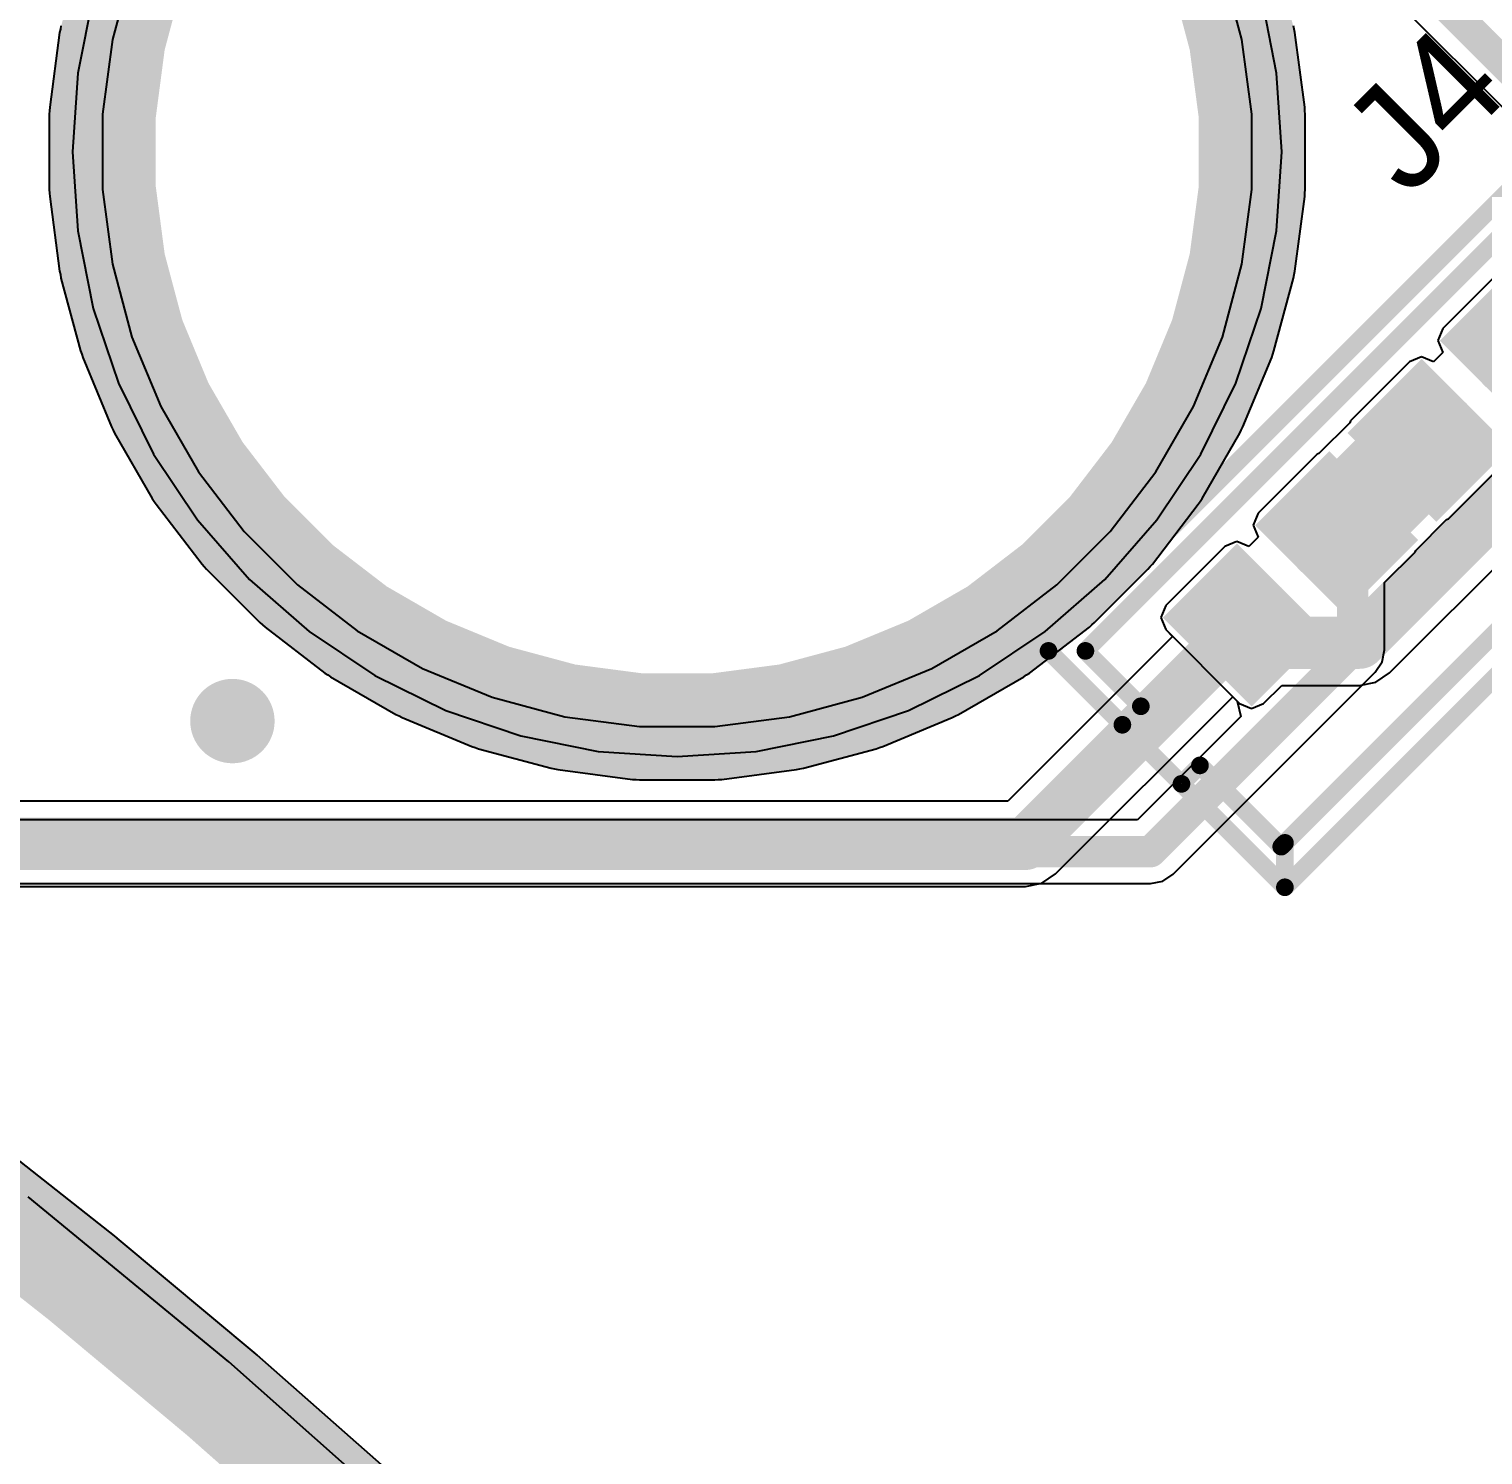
# Model space of a CAD drawing. Header units: millimetres. Extents: x 118 to 288, y 159 to 220.
# Drawn here: x 242.3 to 256.22, y 172.5 to 186.15 of the extents above; entities that cross this region are included whole.
import ezdxf

# ---------------------------------------------------------------- set-up
doc = ezdxf.new("R2010")
doc.units = ezdxf.units.MM
for name, color, linetype in [('BottomLayer', 5, 'Continuous'), ('BottomOverlay', 54, 'Continuous'), ('BottomSolder', 6, 'Continuous'), ('InternalPlane1', 76, 'Continuous'), ('InternalPlane2', 16, 'Continuous'), ('KeepOutLayer', 6, 'Continuous'), ('Mechanical1', 6, 'Continuous'), ('Mechanical13', 56, 'Continuous'), ('MultiLayer', 9, 'Continuous'), ('PadHoleLayer', 156, 'Continuous'), ('TopLayer', 1, 'Continuous'), ('TopOverlay', 2, 'Continuous'), ('TopSolder', 216, 'Continuous'), ('ViaHoleLayer', 16, 'Continuous')]:
    doc.layers.add(name, color=color, linetype=linetype)

# ---------------------------------------------------------------- blocks, each defined once
blk = doc.blocks.new('MOLEX53047_0410_B_70')
at = {"layer": 'BottomLayer'}
for points in [[(-0.4, -0.5), (0.4, -0.5), (-0.4, 0.5), (0.4, 0.5)], [(0.85, -0.5), (1.65, -0.5), (0.85, 0.5), (1.65, 0.5)], [(2.1, -0.5), (2.9, -0.5), (2.1, 0.5), (2.9, 0.5)], [(3.35, -0.5), (4.15, -0.5), (3.35, 0.5), (4.15, 0.5)]]:
    blk.add_solid(points, dxfattribs=at)
at = {"layer": 'BottomOverlay', "const_width": 0.17}
for points in [[(-1.5, -1.15), (-1.5, 2.05)], [(5.25, 2.05), (-1.5, 2.05)], [(-1.2, 1.75), (-1.5, 2.05)], [(5.25, 2.05), (4.95, 1.75)], [(5.25, -1.15), (5.25, 2.05)], [(5, 1.75), (-1.25, 1.75)], [(-1.2, 1.75), (-1.25, 1.75)], [(-1.25, 0.65), (-1.25, 1.75)], [(5, 1.75), (4.95, 1.75)], [(5, 0.65), (5, 1.75)], [(-1.25, 0.65), (-1.5, 0.65)], [(5.25, 0.65), (5, 0.65)], [(-1.25, -0.15), (-1.5, -0.15)], [(-1.25, -0.9), (-1.25, -0.15)], [(5.25, -0.15), (5, -0.15)], [(5, -0.9), (5, -0.15)], [(5, -0.9), (-1.25, -0.9)], [(5.25, -1.15), (-1.5, -1.15)]]:
    blk.add_lwpolyline(points, dxfattribs=at)
at = {"layer": 'BottomOverlay', "const_width": 0.085}
for points in [[(-1.542, 2.05, 1), (-1.458, 2.05, 1)], [(-1.542, 2.05, 1), (-1.458, 2.05, 1)], [(-1.542, 2.05, 1), (-1.458, 2.05, 1)], [(5.208, 2.05, 1), (5.292, 2.05, 1)], [(5.208, 2.05, 1), (5.292, 2.05, 1)], [(5.208, 2.05, 1), (5.292, 2.05, 1)], [(-1.292, 1.75, 1), (-1.208, 1.75, 1)], [(-1.292, 1.75, 1), (-1.208, 1.75, 1)], [(-1.292, 1.75, 1), (-1.208, 1.75, 1)], [(-1.242, 1.75, 1), (-1.157, 1.75, 1)], [(-1.242, 1.75, 1), (-1.157, 1.75, 1)], [(4.907, 1.75, 1), (4.992, 1.75, 1)], [(4.907, 1.75, 1), (4.992, 1.75, 1)], [(4.958, 1.75, 1), (5.042, 1.75, 1)], [(4.958, 1.75, 1), (5.042, 1.75, 1)], [(4.958, 1.75, 1), (5.042, 1.75, 1)], [(-1.542, 0.65, 1), (-1.458, 0.65, 1)], [(-1.292, 0.65, 1), (-1.208, 0.65, 1)], [(-1.292, 0.65, 1), (-1.208, 0.65, 1)], [(4.958, 0.65, 1), (5.042, 0.65, 1)], [(4.958, 0.65, 1), (5.042, 0.65, 1)], [(5.208, 0.65, 1), (5.292, 0.65, 1)], [(-1.542, -0.15, 1), (-1.458, -0.15, 1)], [(-1.292, -0.15, 1), (-1.208, -0.15, 1)], [(-1.292, -0.15, 1), (-1.208, -0.15, 1)], [(4.958, -0.15, 1), (5.042, -0.15, 1)], [(4.958, -0.15, 1), (5.042, -0.15, 1)], [(5.208, -0.15, 1), (5.292, -0.15, 1)], [(-1.292, -0.9, 1), (-1.208, -0.9, 1)], [(-1.292, -0.9, 1), (-1.208, -0.9, 1)], [(4.958, -0.9, 1), (5.042, -0.9, 1)], [(4.958, -0.9, 1), (5.042, -0.9, 1)], [(-1.542, -1.15, 1), (-1.458, -1.15, 1)], [(-1.542, -1.15, 1), (-1.458, -1.15, 1)], [(5.208, -1.15, 1), (5.292, -1.15, 1)], [(5.208, -1.15, 1), (5.292, -1.15, 1)]]:
    blk.add_lwpolyline(points, format="xyb", close=True, dxfattribs=at)
at = {"layer": 'BottomSolder'}
for points in [[(-0.502, -0.602), (0.502, -0.602), (-0.502, 0.602), (0.502, 0.602)], [(0.748, -0.602), (1.752, -0.602), (0.748, 0.602), (1.752, 0.602)], [(1.998, -0.602), (3.002, -0.602), (1.998, 0.602), (3.002, 0.602)], [(3.248, -0.602), (4.252, -0.602), (3.248, 0.602), (4.252, 0.602)]]:
    blk.add_solid(points, dxfattribs=at)
at = {"layer": 'InternalPlane1', "const_width": 0.504}
for points in [[(-0.252, 0, 1), (0.252, 0, 1)], [(0.998, 0, 1), (1.502, 0, 1)], [(2.248, 0, 1), (2.752, 0, 1)], [(3.498, 0, 1), (4.002, 0, 1)]]:
    blk.add_lwpolyline(points, format="xyb", close=True, dxfattribs=at)
at = {"layer": 'InternalPlane2', "const_width": 0.504}
for points in [[(-0.252, 0, 1), (0.252, 0, 1)], [(0.998, 0, 1), (1.502, 0, 1)], [(2.248, 0, 1), (2.752, 0, 1)], [(3.498, 0, 1), (4.002, 0, 1)]]:
    blk.add_lwpolyline(points, format="xyb", close=True, dxfattribs=at)
at = {"layer": 'MultiLayer'}
for points in [[(-0.4, -0.5), (0.4, -0.5), (-0.4, 0.5), (0.4, 0.5)], [(0.85, -0.5), (1.65, -0.5), (0.85, 0.5), (1.65, 0.5)], [(2.1, -0.5), (2.9, -0.5), (2.1, 0.5), (2.9, 0.5)], [(3.35, -0.5), (4.15, -0.5), (3.35, 0.5), (4.15, 0.5)]]:
    blk.add_solid(points, dxfattribs=at)
at = {"layer": 'PadHoleLayer', "const_width": 0.25}
for points in [[(-0.125, 0, 1), (0.125, 0, 1)], [(1.125, 0, 1), (1.375, 0, 1)], [(2.375, 0, 1), (2.625, 0, 1)], [(3.625, 0, 1), (3.875, 0, 1)]]:
    blk.add_lwpolyline(points, format="xyb", close=True, dxfattribs=at)
at = {"layer": 'TopLayer'}
for points in [[(-0.4, -0.5), (0.4, -0.5), (-0.4, 0.5), (0.4, 0.5)], [(0.85, -0.5), (1.65, -0.5), (0.85, 0.5), (1.65, 0.5)], [(2.1, -0.5), (2.9, -0.5), (2.1, 0.5), (2.9, 0.5)], [(3.35, -0.5), (4.15, -0.5), (3.35, 0.5), (4.15, 0.5)]]:
    blk.add_solid(points, dxfattribs=at)
at = {"layer": 'TopSolder'}
for points in [[(-0.502, -0.602), (0.502, -0.602), (-0.502, 0.602), (0.502, 0.602)], [(0.748, -0.602), (1.752, -0.602), (0.748, 0.602), (1.752, 0.602)], [(1.998, -0.602), (3.002, -0.602), (1.998, 0.602), (3.002, 0.602)], [(3.248, -0.602), (4.252, -0.602), (3.248, 0.602), (4.252, 0.602)]]:
    blk.add_solid(points, dxfattribs=at)

msp = doc.modelspace()

# ---------------------------------------------------------------- linework, layer by layer
at = {"layer": 'BottomLayer'}
for p, q in [((252.968, 188.838), (266.235, 175.572)), ((242.917, 186.471), (242.77, 185.728)), ((254.245, 185.728), (254.098, 186.471)), ((242.77, 185.728), (242.72, 184.973)), ((254.295, 184.973), (254.245, 185.728)), ((242.72, 184.973), (242.77, 184.217)), ((254.245, 184.217), (254.295, 184.973)), ((242.77, 184.217), (242.917, 183.475)), ((254.098, 183.475), (254.245, 184.217)), ((256.401, 183.847), (255.836, 183.282)), ((242.917, 183.475), (243.161, 182.758)), ((253.854, 182.758), (254.098, 183.475)), ((255.836, 183.282), (255.788, 183.167)), ((255.788, 183.167), (255.836, 183.052)), ((255.632, 183.011), (255.518, 182.963)), ((255.747, 182.963), (255.632, 183.011)), ((255.836, 183.052), (255.747, 182.963)), ((255.518, 182.963), (254.952, 182.398)), ((243.161, 182.758), (243.496, 182.079)), ((253.52, 182.079), (253.854, 182.758)), ((254.945, 182.381), (254.65, 182.086)), ((254.952, 182.398), (254.945, 182.381)), ((243.496, 182.079), (243.916, 181.45)), ((253.099, 181.45), (253.52, 182.079)), ((254.634, 182.079), (254.068, 181.514)), ((254.65, 182.086), (254.634, 182.079)), ((255.889, 181.461), (256.454, 182.027)), ((254.068, 181.514), (254.02, 181.399)), ((243.916, 181.45), (244.415, 180.881)), ((252.6, 180.881), (253.099, 181.45)), ((254.02, 181.399), (254.068, 181.284)), ((255.577, 181.159), (255.872, 181.454)), ((255.872, 181.454), (255.889, 181.461)), ((253.75, 181.196), (253.184, 180.63)), ((253.865, 181.243), (253.75, 181.196)), ((253.979, 181.196), (253.865, 181.243)), ((254.068, 181.284), (253.979, 181.196)), ((255.278, 180.85), (255.57, 181.143)), ((255.57, 181.143), (255.577, 181.159)), ((244.415, 180.881), (244.984, 180.381)), ((252.031, 180.381), (252.6, 180.881)), ((255.278, 180.208), (255.278, 180.85)), ((253.184, 180.63), (253.137, 180.515)), ((253.137, 180.515), (253.184, 180.4)), ((244.984, 180.381), (245.614, 179.961)), ((251.401, 179.961), (252.031, 180.381)), ((253.184, 180.4), (253.868, 179.716)), ((255.188, 179.992), (255.254, 180.091)), ((255.254, 180.091), (255.278, 180.208)), ((255.278, 180.208), (255.278, 180.208)), ((245.614, 179.961), (246.293, 179.626)), ((250.722, 179.626), (251.401, 179.961)), ((253.255, 178.059), (255.188, 179.992)), ((255.188, 179.992), (255.188, 179.992)), ((253.868, 179.716), (253.902, 179.57)), ((246.293, 179.626), (247.01, 179.383)), ((250.005, 179.383), (250.722, 179.626)), ((253.902, 179.57), (252.912, 178.581)), ((247.01, 179.383), (247.752, 179.235)), ((249.263, 179.235), (250.005, 179.383)), ((247.752, 179.235), (248.508, 179.185)), ((248.508, 179.185), (249.263, 179.235)), ((252.912, 178.581), (216.132, 178.581)), ((253.039, 177.969), (253.156, 177.992)), ((253.156, 177.992), (253.255, 178.059)), ((238.385, 177.969), (253.039, 177.969)), ((253.039, 177.969), (253.039, 177.969)), ((244.217, 173.393), (242.296, 174.97)), ((246.074, 171.743), (244.217, 173.393))]:
    msp.add_line(p, q, dxfattribs=at)
for points, const_width in [([(249.014, 193.225), (268.95, 173.289)], 0.3), ([(254.819, 181.328), (255.703, 182.212)], 1), ([(255.651, 182.212), (255.703, 182.212)], 0.3), ([(254.819, 181.328), (254.972, 181.176)], 0.5), ([(254.767, 181.381), (254.819, 181.328)], 0.3), ([(254.972, 180.208), (254.972, 181.176)], 0.3), ([(253.039, 178.275), (254.972, 180.208)], 0.3), ([(196.169, 178.275), (253.039, 178.275)], 0.3)]:
    msp.add_lwpolyline(points, dxfattribs=dict(at, const_width=const_width))
for points, const_width in [([(255.453, 182.212, 1), (255.953, 182.212, 1)], 0.5), ([(255.576, 182.212, 1), (255.726, 182.212, 1)], 0.15), ([(255.628, 182.212, 1), (255.778, 182.212, 1)], 0.15), ([(254.569, 181.328, 1), (255.069, 181.328, 1)], 0.5), ([(254.694, 181.328, 1), (254.944, 181.328, 1)], 0.25), ([(254.692, 181.381, 1), (254.842, 181.381, 1)], 0.15), ([(254.744, 181.328, 1), (254.894, 181.328, 1)], 0.15), ([(254.847, 181.176, 1), (255.097, 181.176, 1)], 0.25), ([(254.897, 181.176, 1), (255.047, 181.176, 1)], 0.15), ([(254.897, 180.208, 1), (255.047, 180.208, 1)], 0.15), ([(254.897, 180.208, 1), (255.047, 180.208, 1)], 0.15), ([(244.075, 179.525, 1), (244.425, 179.525, 1)], 0.35), ([(252.964, 178.275, 1), (253.114, 178.275, 1)], 0.15), ([(252.964, 178.275, 1), (253.114, 178.275, 1)], 0.15)]:
    msp.add_lwpolyline(points, format="xyb", close=True, dxfattribs=dict(at, const_width=const_width))
at = {"layer": 'InternalPlane1'}
for p, q in [((242.596, 186.115), (242.501, 185.4)), ((242.603, 186.147), (242.596, 186.115)), ((242.609, 186.18), (242.603, 186.147)), ((254.412, 186.147), (254.407, 186.18)), ((254.42, 186.115), (254.412, 186.147)), ((254.514, 185.4), (254.42, 186.115)), ((242.5, 185.367), (242.497, 185.333)), ((242.501, 185.4), (242.5, 185.367)), ((254.515, 185.367), (254.514, 185.4)), ((254.518, 185.333), (254.515, 185.367)), ((242.497, 185.333), (242.497, 184.973)), ((254.518, 184.973), (254.518, 185.333)), ((242.497, 184.973), (242.497, 184.612)), ((254.518, 184.612), (254.518, 184.973)), ((242.497, 184.612), (242.5, 184.579)), ((242.5, 184.579), (242.501, 184.546)), ((242.501, 184.546), (242.596, 183.831)), ((254.42, 183.831), (254.514, 184.546)), ((254.514, 184.546), (254.515, 184.579)), ((254.515, 184.579), (254.518, 184.612)), ((242.596, 183.831), (242.603, 183.798)), ((242.603, 183.798), (242.609, 183.765)), ((242.609, 183.765), (242.795, 183.069)), ((254.22, 183.069), (254.407, 183.765)), ((254.407, 183.765), (254.412, 183.798)), ((254.412, 183.798), (254.42, 183.831)), ((242.795, 183.069), (242.807, 183.038)), ((242.807, 183.038), (242.817, 183.006)), ((242.817, 183.006), (243.093, 182.34)), ((253.923, 182.34), (254.198, 183.006)), ((254.198, 183.006), (254.208, 183.038)), ((254.208, 183.038), (254.22, 183.069)), ((243.093, 182.34), (243.108, 182.31)), ((243.108, 182.31), (243.122, 182.28)), ((253.893, 182.28), (253.907, 182.31)), ((253.907, 182.31), (253.923, 182.34)), ((243.122, 182.28), (243.483, 181.655)), ((253.533, 181.655), (253.893, 182.28)), ((243.483, 181.655), (243.502, 181.628)), ((243.502, 181.628), (243.52, 181.6)), ((253.495, 181.6), (253.513, 181.628)), ((253.513, 181.628), (253.533, 181.655)), ((243.52, 181.6), (243.959, 181.028)), ((253.057, 181.028), (253.495, 181.6)), ((243.959, 181.028), (243.981, 181.004)), ((243.981, 181.004), (244.003, 180.978)), ((244.003, 180.978), (244.512, 180.468)), ((252.503, 180.468), (253.013, 180.978)), ((253.013, 180.978), (253.034, 181.004)), ((253.034, 181.004), (253.057, 181.028)), ((244.512, 180.468), (244.538, 180.447)), ((244.538, 180.447), (244.563, 180.424)), ((244.563, 180.424), (245.135, 179.985)), ((251.881, 179.985), (252.453, 180.424)), ((252.453, 180.424), (252.477, 180.447)), ((252.477, 180.447), (252.503, 180.468)), ((245.135, 179.985), (245.163, 179.967)), ((245.163, 179.967), (245.19, 179.948)), ((245.19, 179.948), (245.815, 179.587)), ((251.201, 179.587), (251.825, 179.948)), ((251.825, 179.948), (251.852, 179.967)), ((251.852, 179.967), (251.881, 179.985)), ((245.815, 179.587), (245.845, 179.574)), ((245.845, 179.574), (245.874, 179.558)), ((245.874, 179.558), (246.541, 179.282)), ((250.475, 179.282), (251.141, 179.558)), ((251.141, 179.558), (251.17, 179.574)), ((251.17, 179.574), (251.201, 179.587)), ((246.541, 179.282), (246.572, 179.272)), ((246.572, 179.272), (246.604, 179.26)), ((246.604, 179.26), (247.3, 179.074)), ((249.715, 179.074), (250.411, 179.26)), ((250.411, 179.26), (250.443, 179.272)), ((250.443, 179.272), (250.475, 179.282)), ((247.3, 179.074), (247.333, 179.068)), ((247.333, 179.068), (247.366, 179.061)), ((247.366, 179.061), (248.08, 178.967)), ((248.08, 178.967), (248.114, 178.966)), ((248.114, 178.966), (248.147, 178.962)), ((248.868, 178.962), (248.901, 178.966)), ((248.901, 178.966), (248.935, 178.967)), ((248.935, 178.967), (249.649, 179.061)), ((249.649, 179.061), (249.682, 179.068)), ((249.682, 179.068), (249.715, 179.074)), ((248.147, 178.962), (248.868, 178.962)), ((243.136, 174.584), (241.777, 175.656)), ((243.141, 174.579), (243.136, 174.584)), ((243.147, 174.575), (243.141, 174.579)), ((244.476, 173.465), (243.147, 174.575)), ((244.481, 173.46), (244.476, 173.465)), ((244.486, 173.456), (244.481, 173.46)), ((245.784, 172.311), (244.486, 173.456))]:
    msp.add_line(p, q, dxfattribs=at)
at = {"layer": 'InternalPlane1', "const_width": 1.016}
for points in [[(243.102, 186.048), (243.288, 186.745)], [(253.727, 186.745), (253.913, 186.048)], [(243.008, 185.333), (243.102, 186.048)], [(253.913, 186.048), (254.008, 185.333)], [(243.008, 184.973), (243.008, 185.333)], [(254.008, 184.973), (254.008, 185.333)], [(243.008, 184.612), (243.008, 184.973)], [(254.008, 184.612), (254.008, 184.973)], [(243.008, 184.612), (243.102, 183.898)], [(253.913, 183.898), (254.008, 184.612)], [(243.102, 183.898), (243.288, 183.201)], [(253.727, 183.201), (253.913, 183.898)], [(243.288, 183.201), (243.564, 182.535)], [(253.451, 182.535), (253.727, 183.201)], [(243.564, 182.535), (243.925, 181.911)], [(253.09, 181.911), (253.451, 182.535)], [(243.925, 181.911), (244.364, 181.339)], [(252.652, 181.339), (253.09, 181.911)], [(244.364, 181.339), (244.873, 180.829)], [(252.142, 180.829), (252.652, 181.339)], [(244.873, 180.829), (245.445, 180.39)], [(251.57, 180.39), (252.142, 180.829)], [(245.445, 180.39), (246.07, 180.029)], [(250.945, 180.029), (251.57, 180.39)], [(246.07, 180.029), (246.736, 179.754)], [(250.279, 179.754), (250.945, 180.029)], [(246.736, 179.754), (247.432, 179.567)], [(249.583, 179.567), (250.279, 179.754)], [(247.432, 179.567), (248.147, 179.473)], [(248.147, 179.473), (248.868, 179.473)], [(248.868, 179.473), (249.583, 179.567)], [(241.461, 175.255), (242.82, 174.183)], [(242.82, 174.183), (244.148, 173.074)], [(244.148, 173.074), (245.446, 171.928)]]:
    msp.add_lwpolyline(points, dxfattribs=at)
at = {"layer": 'InternalPlane1', "const_width": 0.508}
for points in [[(242.848, 186.048, 1), (243.356, 186.048, 1)], [(242.848, 186.048, 1), (243.356, 186.048, 1)], [(253.659, 186.048, 1), (254.167, 186.048, 1)], [(253.659, 186.048, 1), (254.167, 186.048, 1)], [(242.754, 185.333, 1), (243.262, 185.333, 1)], [(242.754, 185.333, 1), (243.262, 185.333, 1)], [(253.754, 185.333, 1), (254.262, 185.333, 1)], [(253.754, 185.333, 1), (254.262, 185.333, 1)], [(242.754, 184.973, 1), (243.262, 184.973, 1)], [(242.754, 184.973, 1), (243.262, 184.973, 1)], [(253.754, 184.973, 1), (254.262, 184.973, 1)], [(253.754, 184.973, 1), (254.262, 184.973, 1)], [(242.754, 184.612, 1), (243.262, 184.612, 1)], [(242.754, 184.612, 1), (243.262, 184.612, 1)], [(253.754, 184.612, 1), (254.262, 184.612, 1)], [(253.754, 184.612, 1), (254.262, 184.612, 1)], [(242.848, 183.898, 1), (243.356, 183.898, 1)], [(242.848, 183.898, 1), (243.356, 183.898, 1)], [(253.659, 183.898, 1), (254.167, 183.898, 1)], [(253.659, 183.898, 1), (254.167, 183.898, 1)], [(243.034, 183.201, 1), (243.542, 183.201, 1)], [(243.034, 183.201, 1), (243.542, 183.201, 1)], [(253.473, 183.201, 1), (253.981, 183.201, 1)], [(253.473, 183.201, 1), (253.981, 183.201, 1)], [(243.31, 182.535, 1), (243.818, 182.535, 1)], [(243.31, 182.535, 1), (243.818, 182.535, 1)], [(253.197, 182.535, 1), (253.705, 182.535, 1)], [(253.197, 182.535, 1), (253.705, 182.535, 1)], [(243.671, 181.911, 1), (244.179, 181.911, 1)], [(243.671, 181.911, 1), (244.179, 181.911, 1)], [(252.836, 181.911, 1), (253.344, 181.911, 1)], [(252.836, 181.911, 1), (253.344, 181.911, 1)], [(244.11, 181.339, 1), (244.618, 181.339, 1)], [(244.11, 181.339, 1), (244.618, 181.339, 1)], [(252.398, 181.339, 1), (252.906, 181.339, 1)], [(252.398, 181.339, 1), (252.906, 181.339, 1)], [(244.619, 180.829, 1), (245.127, 180.829, 1)], [(244.619, 180.829, 1), (245.127, 180.829, 1)], [(251.888, 180.829, 1), (252.396, 180.829, 1)], [(251.888, 180.829, 1), (252.396, 180.829, 1)], [(245.191, 180.39, 1), (245.699, 180.39, 1)], [(245.191, 180.39, 1), (245.699, 180.39, 1)], [(251.316, 180.39, 1), (251.824, 180.39, 1)], [(251.316, 180.39, 1), (251.824, 180.39, 1)], [(245.816, 180.029, 1), (246.324, 180.029, 1)], [(245.816, 180.029, 1), (246.324, 180.029, 1)], [(250.691, 180.029, 1), (251.199, 180.029, 1)], [(250.691, 180.029, 1), (251.199, 180.029, 1)], [(246.482, 179.754, 1), (246.99, 179.754, 1)], [(246.482, 179.754, 1), (246.99, 179.754, 1)], [(250.025, 179.754, 1), (250.533, 179.754, 1)], [(250.025, 179.754, 1), (250.533, 179.754, 1)], [(247.178, 179.567, 1), (247.686, 179.567, 1)], [(247.178, 179.567, 1), (247.686, 179.567, 1)], [(247.893, 179.473, 1), (248.401, 179.473, 1)], [(247.893, 179.473, 1), (248.401, 179.473, 1)], [(248.614, 179.473, 1), (249.122, 179.473, 1)], [(248.614, 179.473, 1), (249.122, 179.473, 1)], [(249.329, 179.567, 1), (249.837, 179.567, 1)], [(249.329, 179.567, 1), (249.837, 179.567, 1)], [(242.566, 174.183, 1), (243.074, 174.183, 1)], [(242.566, 174.183, 1), (243.074, 174.183, 1)], [(243.894, 173.074, 1), (244.402, 173.074, 1)], [(243.894, 173.074, 1), (244.402, 173.074, 1)]]:
    msp.add_lwpolyline(points, format="xyb", close=True, dxfattribs=at)
at = {"layer": 'InternalPlane2'}
for p, q in [((242.596, 186.115), (242.501, 185.4)), ((242.603, 186.147), (242.596, 186.115)), ((242.609, 186.18), (242.603, 186.147)), ((254.412, 186.147), (254.407, 186.18)), ((254.42, 186.115), (254.412, 186.147)), ((254.514, 185.4), (254.42, 186.115)), ((242.5, 185.367), (242.497, 185.333)), ((242.501, 185.4), (242.5, 185.367)), ((254.515, 185.367), (254.514, 185.4)), ((254.518, 185.333), (254.515, 185.367)), ((242.497, 185.333), (242.497, 184.973)), ((254.518, 184.973), (254.518, 185.333)), ((242.497, 184.973), (242.497, 184.612)), ((254.518, 184.612), (254.518, 184.973)), ((242.497, 184.612), (242.5, 184.579)), ((242.5, 184.579), (242.501, 184.546)), ((242.501, 184.546), (242.596, 183.831)), ((254.42, 183.831), (254.514, 184.546)), ((254.514, 184.546), (254.515, 184.579)), ((254.515, 184.579), (254.518, 184.612)), ((242.596, 183.831), (242.603, 183.798)), ((242.603, 183.798), (242.609, 183.765)), ((242.609, 183.765), (242.795, 183.069)), ((254.22, 183.069), (254.407, 183.765)), ((254.407, 183.765), (254.412, 183.798)), ((254.412, 183.798), (254.42, 183.831)), ((242.795, 183.069), (242.807, 183.038)), ((242.807, 183.038), (242.817, 183.006)), ((242.817, 183.006), (243.093, 182.34)), ((253.923, 182.34), (254.198, 183.006)), ((254.198, 183.006), (254.208, 183.038)), ((254.208, 183.038), (254.22, 183.069)), ((243.093, 182.34), (243.108, 182.31)), ((243.108, 182.31), (243.122, 182.28)), ((253.893, 182.28), (253.907, 182.31)), ((253.907, 182.31), (253.923, 182.34)), ((243.122, 182.28), (243.483, 181.655)), ((253.533, 181.655), (253.893, 182.28)), ((243.483, 181.655), (243.502, 181.628)), ((243.502, 181.628), (243.52, 181.6)), ((253.495, 181.6), (253.513, 181.628)), ((253.513, 181.628), (253.533, 181.655)), ((243.52, 181.6), (243.959, 181.028)), ((253.057, 181.028), (253.495, 181.6)), ((243.959, 181.028), (243.981, 181.004)), ((243.981, 181.004), (244.003, 180.978)), ((244.003, 180.978), (244.512, 180.468)), ((252.503, 180.468), (253.013, 180.978)), ((253.013, 180.978), (253.034, 181.004)), ((253.034, 181.004), (253.057, 181.028)), ((244.512, 180.468), (244.538, 180.447)), ((244.538, 180.447), (244.563, 180.424)), ((244.563, 180.424), (245.135, 179.985)), ((251.881, 179.985), (252.453, 180.424)), ((252.453, 180.424), (252.477, 180.447)), ((252.477, 180.447), (252.503, 180.468)), ((245.135, 179.985), (245.163, 179.967)), ((245.163, 179.967), (245.19, 179.948)), ((245.19, 179.948), (245.815, 179.587)), ((251.201, 179.587), (251.825, 179.948)), ((251.825, 179.948), (251.852, 179.967)), ((251.852, 179.967), (251.881, 179.985)), ((245.815, 179.587), (245.845, 179.574)), ((245.845, 179.574), (245.874, 179.558)), ((245.874, 179.558), (246.541, 179.282)), ((250.475, 179.282), (251.141, 179.558)), ((251.141, 179.558), (251.17, 179.574)), ((251.17, 179.574), (251.201, 179.587)), ((246.541, 179.282), (246.572, 179.272)), ((246.572, 179.272), (246.604, 179.26)), ((246.604, 179.26), (247.3, 179.074)), ((249.715, 179.074), (250.411, 179.26)), ((250.411, 179.26), (250.443, 179.272)), ((250.443, 179.272), (250.475, 179.282)), ((247.3, 179.074), (247.333, 179.068)), ((247.333, 179.068), (247.366, 179.061)), ((247.366, 179.061), (248.08, 178.967)), ((248.08, 178.967), (248.114, 178.966)), ((248.114, 178.966), (248.147, 178.962)), ((248.868, 178.962), (248.901, 178.966)), ((248.901, 178.966), (248.935, 178.967)), ((248.935, 178.967), (249.649, 179.061)), ((249.649, 179.061), (249.682, 179.068)), ((249.682, 179.068), (249.715, 179.074)), ((248.147, 178.962), (248.868, 178.962)), ((243.136, 174.584), (241.777, 175.656)), ((243.141, 174.579), (243.136, 174.584)), ((243.147, 174.575), (243.141, 174.579)), ((244.476, 173.465), (243.147, 174.575)), ((244.481, 173.46), (244.476, 173.465)), ((244.486, 173.456), (244.481, 173.46)), ((245.784, 172.311), (244.486, 173.456))]:
    msp.add_line(p, q, dxfattribs=at)
at = {"layer": 'InternalPlane2', "const_width": 1.016}
for points in [[(243.102, 186.048), (243.288, 186.745)], [(253.727, 186.745), (253.913, 186.048)], [(243.008, 185.333), (243.102, 186.048)], [(253.913, 186.048), (254.008, 185.333)], [(243.008, 184.973), (243.008, 185.333)], [(254.008, 184.973), (254.008, 185.333)], [(243.008, 184.612), (243.008, 184.973)], [(254.008, 184.612), (254.008, 184.973)], [(243.008, 184.612), (243.102, 183.898)], [(253.913, 183.898), (254.008, 184.612)], [(243.102, 183.898), (243.288, 183.201)], [(253.727, 183.201), (253.913, 183.898)], [(243.288, 183.201), (243.564, 182.535)], [(253.451, 182.535), (253.727, 183.201)], [(243.564, 182.535), (243.925, 181.911)], [(253.09, 181.911), (253.451, 182.535)], [(243.925, 181.911), (244.364, 181.339)], [(252.652, 181.339), (253.09, 181.911)], [(244.364, 181.339), (244.873, 180.829)], [(252.142, 180.829), (252.652, 181.339)], [(244.873, 180.829), (245.445, 180.39)], [(251.57, 180.39), (252.142, 180.829)], [(245.445, 180.39), (246.07, 180.029)], [(250.945, 180.029), (251.57, 180.39)], [(246.07, 180.029), (246.736, 179.754)], [(250.279, 179.754), (250.945, 180.029)], [(246.736, 179.754), (247.432, 179.567)], [(249.583, 179.567), (250.279, 179.754)], [(247.432, 179.567), (248.147, 179.473)], [(248.147, 179.473), (248.868, 179.473)], [(248.868, 179.473), (249.583, 179.567)], [(241.461, 175.255), (242.82, 174.183)], [(242.82, 174.183), (244.148, 173.074)], [(244.148, 173.074), (245.446, 171.928)]]:
    msp.add_lwpolyline(points, dxfattribs=at)
at = {"layer": 'InternalPlane2'}
for points, const_width in [([(242.848, 186.048, 1), (243.356, 186.048, 1)], 0.508), ([(242.848, 186.048, 1), (243.356, 186.048, 1)], 0.508), ([(253.659, 186.048, 1), (254.167, 186.048, 1)], 0.508), ([(253.659, 186.048, 1), (254.167, 186.048, 1)], 0.508), ([(242.754, 185.333, 1), (243.262, 185.333, 1)], 0.508), ([(242.754, 185.333, 1), (243.262, 185.333, 1)], 0.508), ([(253.754, 185.333, 1), (254.262, 185.333, 1)], 0.508), ([(253.754, 185.333, 1), (254.262, 185.333, 1)], 0.508), ([(242.754, 184.973, 1), (243.262, 184.973, 1)], 0.508), ([(242.754, 184.973, 1), (243.262, 184.973, 1)], 0.508), ([(253.754, 184.973, 1), (254.262, 184.973, 1)], 0.508), ([(253.754, 184.973, 1), (254.262, 184.973, 1)], 0.508), ([(242.754, 184.612, 1), (243.262, 184.612, 1)], 0.508), ([(242.754, 184.612, 1), (243.262, 184.612, 1)], 0.508), ([(253.754, 184.612, 1), (254.262, 184.612, 1)], 0.508), ([(253.754, 184.612, 1), (254.262, 184.612, 1)], 0.508), ([(242.848, 183.898, 1), (243.356, 183.898, 1)], 0.508), ([(242.848, 183.898, 1), (243.356, 183.898, 1)], 0.508), ([(253.659, 183.898, 1), (254.167, 183.898, 1)], 0.508), ([(253.659, 183.898, 1), (254.167, 183.898, 1)], 0.508), ([(243.034, 183.201, 1), (243.542, 183.201, 1)], 0.508), ([(243.034, 183.201, 1), (243.542, 183.201, 1)], 0.508), ([(253.473, 183.201, 1), (253.981, 183.201, 1)], 0.508), ([(253.473, 183.201, 1), (253.981, 183.201, 1)], 0.508), ([(243.31, 182.535, 1), (243.818, 182.535, 1)], 0.508), ([(243.31, 182.535, 1), (243.818, 182.535, 1)], 0.508), ([(253.197, 182.535, 1), (253.705, 182.535, 1)], 0.508), ([(253.197, 182.535, 1), (253.705, 182.535, 1)], 0.508), ([(243.671, 181.911, 1), (244.179, 181.911, 1)], 0.508), ([(243.671, 181.911, 1), (244.179, 181.911, 1)], 0.508), ([(252.836, 181.911, 1), (253.344, 181.911, 1)], 0.508), ([(252.836, 181.911, 1), (253.344, 181.911, 1)], 0.508), ([(244.11, 181.339, 1), (244.618, 181.339, 1)], 0.508), ([(244.11, 181.339, 1), (244.618, 181.339, 1)], 0.508), ([(252.398, 181.339, 1), (252.906, 181.339, 1)], 0.508), ([(252.398, 181.339, 1), (252.906, 181.339, 1)], 0.508), ([(244.619, 180.829, 1), (245.127, 180.829, 1)], 0.508), ([(244.619, 180.829, 1), (245.127, 180.829, 1)], 0.508), ([(251.888, 180.829, 1), (252.396, 180.829, 1)], 0.508), ([(251.888, 180.829, 1), (252.396, 180.829, 1)], 0.508), ([(245.191, 180.39, 1), (245.699, 180.39, 1)], 0.508), ([(245.191, 180.39, 1), (245.699, 180.39, 1)], 0.508), ([(251.316, 180.39, 1), (251.824, 180.39, 1)], 0.508), ([(251.316, 180.39, 1), (251.824, 180.39, 1)], 0.508), ([(245.816, 180.029, 1), (246.324, 180.029, 1)], 0.508), ([(245.816, 180.029, 1), (246.324, 180.029, 1)], 0.508), ([(250.691, 180.029, 1), (251.199, 180.029, 1)], 0.508), ([(250.691, 180.029, 1), (251.199, 180.029, 1)], 0.508), ([(246.482, 179.754, 1), (246.99, 179.754, 1)], 0.508), ([(246.482, 179.754, 1), (246.99, 179.754, 1)], 0.508), ([(250.025, 179.754, 1), (250.533, 179.754, 1)], 0.508), ([(250.025, 179.754, 1), (250.533, 179.754, 1)], 0.508), ([(247.178, 179.567, 1), (247.686, 179.567, 1)], 0.508), ([(247.178, 179.567, 1), (247.686, 179.567, 1)], 0.508), ([(247.893, 179.473, 1), (248.401, 179.473, 1)], 0.508), ([(247.893, 179.473, 1), (248.401, 179.473, 1)], 0.508), ([(248.614, 179.473, 1), (249.122, 179.473, 1)], 0.508), ([(248.614, 179.473, 1), (249.122, 179.473, 1)], 0.508), ([(249.329, 179.567, 1), (249.837, 179.567, 1)], 0.508), ([(249.329, 179.567, 1), (249.837, 179.567, 1)], 0.508), ([(244.048, 179.525, 1), (244.452, 179.525, 1)], 0.404), ([(242.566, 174.183, 1), (243.074, 174.183, 1)], 0.508), ([(242.566, 174.183, 1), (243.074, 174.183, 1)], 0.508), ([(243.894, 173.074, 1), (244.402, 173.074, 1)], 0.508), ([(243.894, 173.074, 1), (244.402, 173.074, 1)], 0.508)]:
    msp.add_lwpolyline(points, format="xyb", close=True, dxfattribs=dict(at, const_width=const_width))
at = {"layer": 'KeepOutLayer', "const_width": 0.25}
for points in [[(253.52, 204.613, -0.137957), (287.49, 166.703)], [(237.939, 177.769, -0.082619), (253.062, 163.666)]]:
    msp.add_lwpolyline(points, format="xyb", dxfattribs=at)
at = {"layer": 'KeepOutLayer'}
for points, const_width in [([(254.008, 184.973, 1), (243.008, 184.973, 1)], 0.25), ([(242.945, 184.973, 1), (243.07, 184.973, 1)], 0.125), ([(253.945, 184.973, 1), (254.07, 184.973, 1)], 0.125)]:
    msp.add_lwpolyline(points, format="xyb", close=True, dxfattribs=dict(at, const_width=const_width))
at = {"layer": 'Mechanical1'}
for points, const_width in [([(254.008, 184.973, 1), (243.008, 184.973, 1)], 0.25), ([(242.945, 184.973, 1), (243.07, 184.973, 1)], 0.125), ([(253.945, 184.973, 1), (254.07, 184.973, 1)], 0.125)]:
    msp.add_lwpolyline(points, format="xyb", close=True, dxfattribs=dict(at, const_width=const_width))
at = {"layer": 'Mechanical13', "const_width": 0.25}
for points in [[(253.52, 204.613, -0.137957), (287.49, 166.703)], [(237.939, 177.769, -0.082619), (253.062, 163.666)]]:
    msp.add_lwpolyline(points, format="xyb", dxfattribs=at)
at = {"layer": 'MultiLayer'}
for p, q in [((243.288, 186.745), (243.102, 186.048)), ((253.913, 186.048), (253.727, 186.745)), ((243.102, 186.048), (243.008, 185.333)), ((254.008, 185.333), (253.913, 186.048)), ((243.008, 185.333), (243.008, 184.973)), ((254.008, 184.973), (254.008, 185.333)), ((243.008, 184.973), (243.008, 184.973)), ((243.008, 184.973), (243.008, 184.612)), ((254.008, 184.612), (254.008, 184.973)), ((243.008, 184.612), (243.102, 183.898)), ((253.913, 183.898), (254.008, 184.612)), ((243.102, 183.898), (243.288, 183.201)), ((253.727, 183.201), (253.913, 183.898)), ((243.288, 183.201), (243.564, 182.535)), ((253.451, 182.535), (253.727, 183.201)), ((243.564, 182.535), (243.925, 181.911)), ((253.09, 181.911), (253.451, 182.535)), ((243.925, 181.911), (244.364, 181.339)), ((252.652, 181.339), (253.09, 181.911)), ((244.364, 181.339), (244.873, 180.829)), ((252.142, 180.829), (252.652, 181.339)), ((244.873, 180.829), (245.445, 180.39)), ((251.57, 180.39), (252.142, 180.829)), ((245.445, 180.39), (246.07, 180.029)), ((250.945, 180.029), (251.57, 180.39)), ((246.07, 180.029), (246.736, 179.754)), ((250.279, 179.754), (250.945, 180.029)), ((246.736, 179.754), (247.432, 179.567)), ((249.583, 179.567), (250.279, 179.754)), ((247.432, 179.567), (248.147, 179.473)), ((248.868, 179.473), (249.583, 179.567)), ((248.147, 179.473), (248.508, 179.473)), ((248.508, 179.473), (248.868, 179.473))]:
    msp.add_line(p, q, dxfattribs=at)
at = {"layer": 'MultiLayer', "const_width": 0.35}
msp.add_lwpolyline([(244.075, 179.525, 1), (244.425, 179.525, 1)], format="xyb", close=True, dxfattribs=at)
at = {"layer": 'TopLayer'}
for p, q in [((242.917, 186.471), (242.77, 185.728)), ((254.245, 185.728), (254.098, 186.471)), ((242.77, 185.728), (242.72, 184.973)), ((254.295, 184.973), (254.245, 185.728)), ((242.72, 184.973), (242.77, 184.217)), ((254.245, 184.217), (254.295, 184.973)), ((242.77, 184.217), (242.917, 183.475)), ((254.098, 183.475), (254.245, 184.217)), ((256.401, 183.847), (255.836, 183.282)), ((242.917, 183.475), (243.161, 182.758)), ((253.854, 182.758), (254.098, 183.475)), ((255.836, 183.282), (255.788, 183.167)), ((255.788, 183.167), (255.836, 183.052)), ((255.632, 183.011), (255.518, 182.963)), ((255.747, 182.963), (255.632, 183.011)), ((255.836, 183.052), (255.747, 182.963)), ((255.518, 182.963), (254.952, 182.398)), ((243.161, 182.758), (243.496, 182.079)), ((253.52, 182.079), (253.854, 182.758)), ((254.945, 182.381), (254.65, 182.086)), ((254.952, 182.398), (254.945, 182.381)), ((243.496, 182.079), (243.916, 181.45)), ((253.099, 181.45), (253.52, 182.079)), ((254.634, 182.079), (254.068, 181.514)), ((254.65, 182.086), (254.634, 182.079)), ((255.327, 179.987), (257.028, 181.687)), ((254.068, 181.514), (254.02, 181.399)), ((243.916, 181.45), (244.415, 180.881)), ((252.6, 180.881), (253.099, 181.45)), ((254.02, 181.399), (254.068, 181.284)), ((253.75, 181.196), (253.184, 180.63)), ((253.865, 181.243), (253.75, 181.196)), ((253.979, 181.196), (253.865, 181.243)), ((254.068, 181.284), (253.979, 181.196)), ((244.415, 180.881), (244.984, 180.381)), ((252.031, 180.381), (252.6, 180.881)), ((253.184, 180.63), (253.137, 180.515)), ((253.137, 180.515), (253.184, 180.4)), ((244.984, 180.381), (245.614, 179.961)), ((251.401, 179.961), (252.031, 180.381)), ((253.184, 180.4), (253.249, 180.335)), ((253.249, 180.335), (251.672, 178.758)), ((245.614, 179.961), (246.293, 179.626)), ((250.722, 179.626), (251.401, 179.961)), ((255.195, 179.898), (255.327, 179.987)), ((254.121, 179.693), (254.295, 179.867)), ((254.295, 179.867), (255.039, 179.867)), ((255.039, 179.867), (255.195, 179.898)), ((255.039, 179.867), (255.039, 179.867)), ((252.129, 178.062), (253.826, 179.758)), ((253.826, 179.758), (253.891, 179.693)), ((253.891, 179.693), (254.006, 179.646)), ((254.006, 179.646), (254.121, 179.693)), ((246.293, 179.626), (247.01, 179.383)), ((250.005, 179.383), (250.722, 179.626)), ((247.01, 179.383), (247.752, 179.235)), ((249.263, 179.235), (250.005, 179.383)), ((247.752, 179.235), (248.508, 179.185)), ((248.508, 179.185), (249.263, 179.235)), ((251.672, 178.758), (233.658, 178.758)), ((251.997, 177.973), (252.129, 178.062)), ((238.424, 177.942), (251.841, 177.942)), ((251.841, 177.942), (251.997, 177.973)), ((251.841, 177.942), (251.841, 177.942)), ((244.217, 173.393), (242.296, 174.97)), ((246.074, 171.743), (244.217, 173.393))]:
    msp.add_line(p, q, dxfattribs=at)
for points, const_width in [([(254.819, 181.328), (255.703, 182.212)], 1), ([(255.039, 180.275), (256.74, 181.976)], 0.5), ([(254.819, 181.328), (254.947, 181.328)], 0.3), ([(251.841, 178.35), (253.935, 180.444)], 0.5), ([(253.935, 180.444), (254.105, 180.275)], 0.5), ([(254.105, 180.275), (255.039, 180.275)], 0.5), ([(233.25, 178.35), (251.841, 178.35)], 0.5)]:
    msp.add_lwpolyline(points, dxfattribs=dict(at, const_width=const_width))
for points, const_width in [([(255.453, 182.212, 1), (255.953, 182.212, 1)], 0.5), ([(254.569, 181.328, 1), (255.069, 181.328, 1)], 0.5), ([(254.744, 181.328, 1), (254.894, 181.328, 1)], 0.15), ([(254.872, 181.328, 1), (255.022, 181.328, 1)], 0.15), ([(253.81, 180.444, 1), (254.06, 180.444, 1)], 0.25), ([(253.81, 180.444, 1), (254.06, 180.444, 1)], 0.25), ([(253.98, 180.275, 1), (254.23, 180.275, 1)], 0.25), ([(253.98, 180.275, 1), (254.23, 180.275, 1)], 0.25), ([(254.914, 180.275, 1), (255.164, 180.275, 1)], 0.25), ([(254.914, 180.275, 1), (255.164, 180.275, 1)], 0.25), ([(244.075, 179.525, 1), (244.425, 179.525, 1)], 0.35), ([(251.716, 178.35, 1), (251.966, 178.35, 1)], 0.25), ([(251.716, 178.35, 1), (251.966, 178.35, 1)], 0.25)]:
    msp.add_lwpolyline(points, format="xyb", close=True, dxfattribs=dict(at, const_width=const_width))
at = {"layer": 'ViaHoleLayer', "const_width": 0.15}
msp.add_lwpolyline([(244.175, 179.525, 1), (244.325, 179.525, 1)], format="xyb", close=True, dxfattribs=at)

# ---------------------------------------------------------------- block references
at = {"rotation": 225}
msp.add_blockref('MOLEX53047_0410_B_70', (256.587, 183.096), dxfattribs=at)

# ---------------------------------------------------------------- texts
at = {"layer": 'TopOverlay'}
msp.add_text('J4', height=1, rotation=45, dxfattribs=at).set_placement((255.5, 184.525))

doc.saveas('drawing.dxf')
